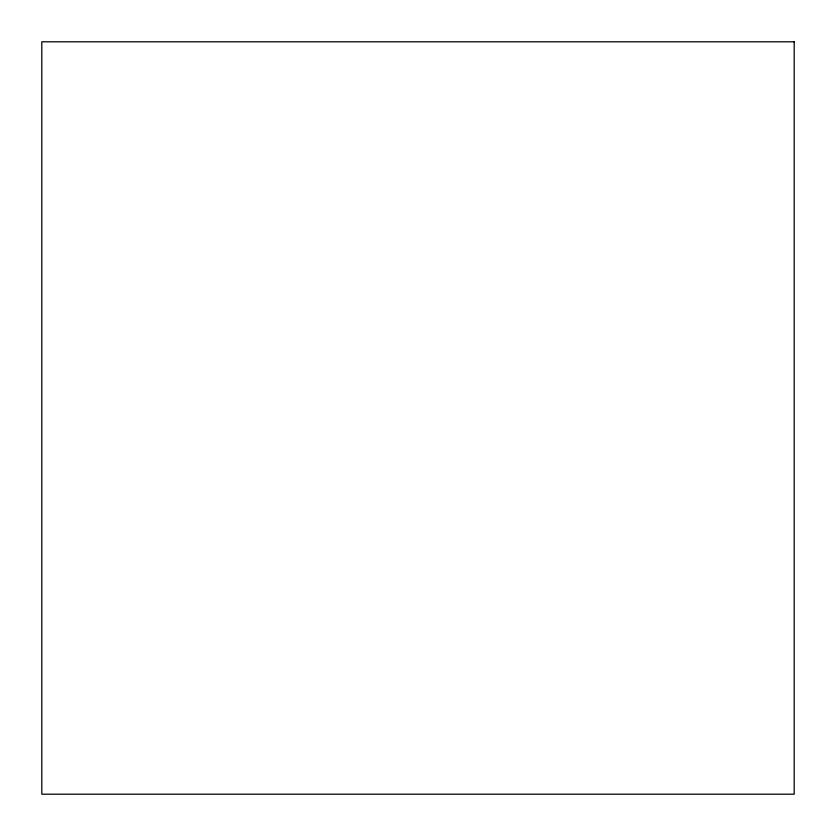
<?xml version="1.0" encoding="UTF-8"?>
<svg xmlns="http://www.w3.org/2000/svg" width="836" height="836" viewBox="0 0 836 836"><rect width="100%" height="100%" fill="white"/><g stroke="black" fill="none" stroke-linecap="round" stroke-linejoin="round"><path stroke-width="1.25" d="M794.2 41.8L41.8 41.8L41.8 794.2L794.2 794.2L794.2 41.8"/></g></svg>
